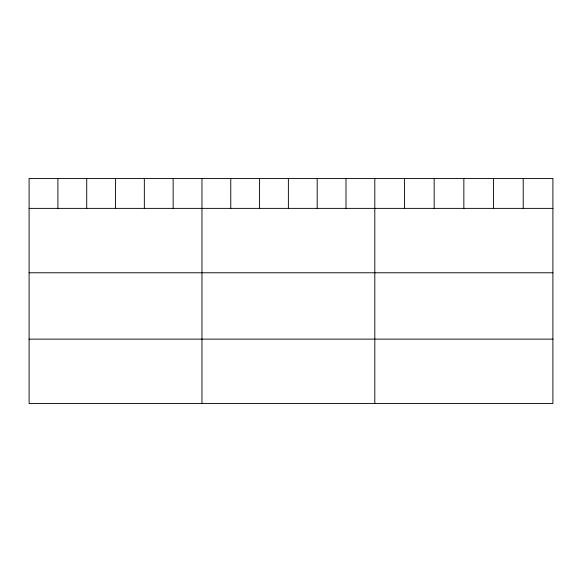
<?xml version="1.0" encoding="UTF-8"?>
<svg xmlns="http://www.w3.org/2000/svg" width="582" height="582" viewBox="0 0 582 582"><rect width="100%" height="100%" fill="white"/><g stroke="black" fill="none" stroke-linecap="round" stroke-linejoin="round"><path stroke-width="0.87" d="M552.9 208.371L552.9 403.537L29.1 403.537L29.1 178.463L552.9 178.463L552.9 208.371L29.1 208.371M29.1 272.776L552.9 272.776M29.1 339.131L552.9 339.131M523.218 178.463L523.218 208.371M493.536 178.463L493.536 208.371M463.854 178.463L463.854 208.371M434.172 178.463L434.172 208.371M404.49 178.463L404.49 208.371M374.808 178.463L374.808 403.537M345.999 178.463L345.999 208.371M317.19 178.463L317.19 208.371M288.381 178.463L288.381 208.371M259.572 178.463L259.572 208.371M230.763 178.463L230.763 208.371M201.954 178.463L201.954 403.537M173.145 178.463L173.145 208.371M144.336 178.463L144.336 208.371M115.527 178.463L115.527 208.371M86.718 178.463L86.718 208.371M57.909 178.463L57.909 208.371"/></g></svg>
